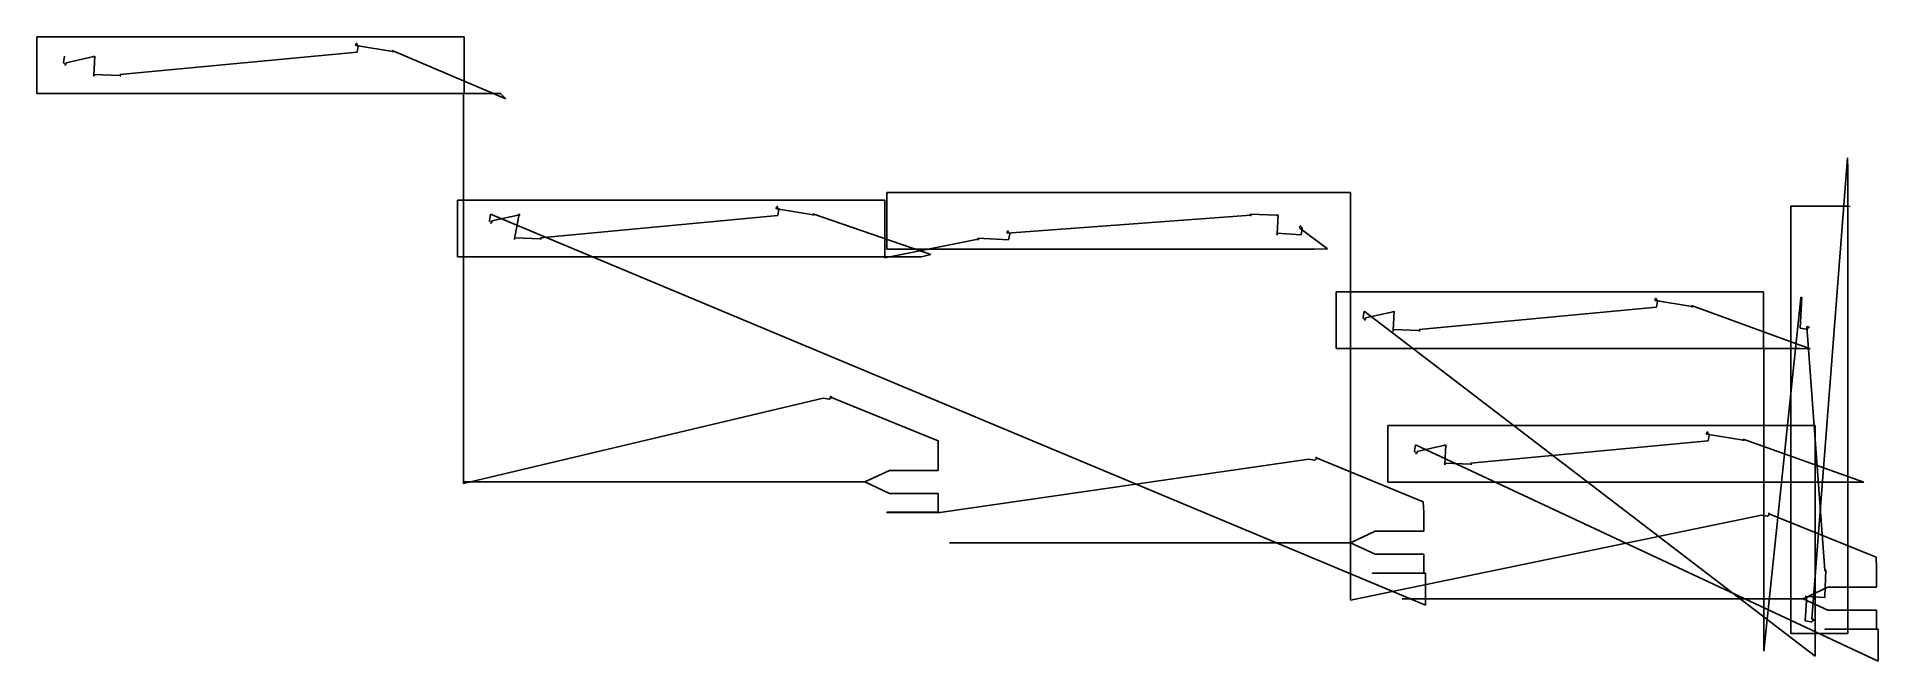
# Model space of a CAD drawing. Header units: metres. Extents: x -65 to 8759, y -828 to 2164.
import ezdxf

# ---------------------------------------------------------------- set-up
doc = ezdxf.new("R2010")
doc.units = ezdxf.units.M

msp = doc.modelspace()

# ---------------------------------------------------------------- linework, layer by layer
at = {"layer": '1'}
for p, q in [((-64.8138, 1891.9846), (-64.8138, 2163.5846)), ((-64.8138, 2163.5846), (1982.6862, 2163.5846)), ((1463.2598, 2122.2506), (1640.4338, 2092.7836)), ((1470.4314, 2125.2812), (1470.4314, 2125.2795)), ((1470.4338, 2090.2836), (1475.3638, 2119.4506)), ((1470.4362, 2125.2795), (1470.4362, 2125.2812)), ((1982.6862, 2163.5846), (1982.6862, 2023.1846)), ((68.428, 2071.283), (63.498, 2042.117)), ((68.4256, 2036.2881), (68.4256, 2036.2864)), ((68.4304, 2036.2864), (68.4304, 2036.2881)), ((75.602, 2039.317), (208.429, 2068.784)), ((208.429, 2068.784), (205.048, 2068.782)), ((213.348, 2070.8616), (208.429, 1977.7816)), ((332.3538, 1982.7026), (1470.4338, 2090.2836)), ((1638.3562, 2097.7036), (2182.4342, 1867.2356)), ((1640.4338, 2092.7836), (1640.4358, 2089.4036)), ((206.3514, 1982.7016), (334.4314, 1977.7826)), ((208.429, 1977.7816), (208.431, 1974.4016)), ((334.4314, 1977.7826), (334.4334, 1974.4026)), ((1982.6862, 2023.1846), (1982.7037, 2023.1846)), ((1982.7037, 2023.1846), (1982.7037, 1891.9846)), ((2157.6862, 1891.9846), (-64.8138, 1891.9846)), ((1982.7037, 1891.9846), (1979.1677, 1888.4486)), ((1979.1677, 1888.4486), (1979.1677, 24.0006)), ((2182.4342, 1867.2356), (2157.6862, 1891.9846)), ((8441.4945, -627.2952), (8612.1765, 1584.4268)), ((8612.1765, 1584.4268), (8612.8275, 1526.7818)), ((8612.8275, 1526.7818), (8612.8275, -695.7182)), ((4007.9575, 1287.0216), (4007.9575, 1418.2216)), ((4007.9575, 1418.2216), (6230.4575, 1418.2216)), ((6230.4575, 1418.2216), (6230.4575, 1146.6216)), ((1951.3363, 1109.967), (1951.3363, 1381.567)), ((1951.3363, 1381.567), (3998.8363, 1381.567)), ((3479.4099, 1340.234), (3656.5839, 1310.767)), ((3486.5815, 1343.2646), (3486.5815, 1343.2629)), ((3486.5839, 1308.268), (3491.5139, 1337.434)), ((3486.5863, 1343.2629), (3486.5863, 1343.2646)), ((3998.8363, 1381.567), (3998.8363, 1241.167)), ((8341.2275, -695.7182), (8341.2275, 1351.7818)), ((8341.2275, 1351.7818), (8481.6275, 1351.7818)), ((8481.6275, 1351.7818), (8481.6275, 1351.7993)), ((8481.6275, 1351.7993), (8612.8275, 1351.7993)), ((8612.8275, 1351.7993), (8625.4535, 1350.3803)), ((2108.5767, 1313.268), (2103.6457, 1284.101)), ((2108.5733, 1278.2721), (2108.5733, 1278.2704)), ((6590.1447, -559.941), (2108.5767, 1313.268)), ((2108.5781, 1278.2704), (2108.5781, 1278.2721)), ((2115.7497, 1281.301), (2248.5767, 1310.768)), ((2246.4991, 1315.687), (2224.5791, 1195.768)), ((2248.5767, 1310.768), (2248.5787, 1307.387)), ((2348.5039, 1200.687), (3486.5839, 1308.268)), ((3654.5063, 1315.686), (4218.6473, 1120.178)), ((3656.5839, 1310.767), (3656.5859, 1307.386)), ((3998.8363, 1241.167), (3998.8538, 1241.167)), ((3998.8538, 1241.167), (3998.8538, 1109.967)), ((4007.975, 1287.0216), (4007.9575, 1287.0216)), ((4007.975, 1146.6216), (4007.975, 1287.0216)), ((4585.0472, 1222.889), (5752.2202, 1308.422)), ((5750.1426, 1313.342), (5878.2226, 1308.423)), ((5752.2202, 1308.422), (5752.2222, 1305.042)), ((5878.2226, 1308.423), (5874.8426, 1308.421)), ((5883.1426, 1310.5006), (5878.2236, 1217.4206)), ((5987.052, 1246.8886), (6119.949, 1148.0216)), ((5994.2236, 1249.9192), (5994.2236, 1249.9175)), ((5994.226, 1214.9216), (5999.156, 1244.0886)), ((5994.2284, 1249.9175), (5994.2284, 1249.9192)), ((2222.5015, 1200.687), (2350.5815, 1195.768)), ((2224.5791, 1195.768), (2224.5811, 1192.387)), ((2350.5815, 1195.768), (2350.5835, 1192.387)), ((3999.0128, 1104.846), (4446.2188, 1193.421)), ((4444.1412, 1198.341), (4592.2212, 1190.922)), ((4446.2188, 1193.421), (4446.2208, 1190.041)), ((4592.2188, 1225.9196), (4592.2188, 1225.9179)), ((4592.2212, 1190.922), (4597.1512, 1220.089)), ((4592.2236, 1225.9179), (4592.2236, 1225.9196)), ((5876.146, 1222.3406), (5994.226, 1214.9216)), ((5878.2236, 1217.4206), (5878.2256, 1214.0406)), ((6119.949, 1148.0216), (6055.475, 1146.6216)), ((4173.8363, 1109.967), (1951.3363, 1109.967)), ((3998.8538, 1109.967), (3999.0128, 1104.846)), ((6055.475, 1146.6216), (4007.975, 1146.6216)), ((4218.6473, 1120.178), (4173.8363, 1109.967)), ((6230.4575, 1146.6216), (6230.5495, 1139.6166)), ((6230.5495, 1139.6166), (6230.5495, -535.9414)), ((6162.0374, 669.91), (6162.0374, 941.51)), ((6162.0374, 941.51), (8209.5374, 941.51)), ((7690.113, 900.177), (7867.286, 870.71)), ((7697.2846, 903.2076), (7697.2846, 903.2059)), ((7697.287, 868.21), (7702.217, 897.377)), ((7697.2894, 903.2059), (7697.2894, 903.2076)), ((8209.5374, 941.51), (8209.5374, 801.11)), ((8210.9499, -779.916), (8388.0269, 913.537)), ((8388.0269, 913.537), (8384.6469, 913.535)), ((8392.9469, 915.6146), (8385.5279, 767.5356)), ((6295.2832, 849.2124), (6290.3532, 820.0454)), ((6295.2808, 814.2165), (6295.2808, 814.2148)), ((8457.4062, -803.9136), (6295.2832, 849.2124)), ((6295.2856, 814.2148), (6295.2856, 814.2165)), ((6302.4572, 817.2454), (6435.2832, 846.7124)), ((6435.2832, 846.7124), (6431.9032, 846.7104)), ((6440.2032, 848.79), (6435.2842, 755.71)), ((6559.208, 760.629), (7697.287, 868.21)), ((7865.2084, 875.629), (8432.6394, 669.318)), ((7867.286, 870.71), (7867.288, 867.329)), ((8209.5374, 801.11), (8209.5549, 801.11)), ((8209.5549, 801.11), (8209.5549, 669.91)), ((6433.2066, 760.629), (6561.2856, 755.71)), ((6435.2842, 755.71), (6435.2862, 752.329)), ((6561.2856, 755.71), (6561.2876, 752.329)), ((8385.5279, 767.5356), (8414.6949, 762.6046)), ((8417.4949, 774.7086), (8503.0279, -392.4644)), ((8420.5255, 767.537), (8420.5238, 767.537)), ((8420.5238, 767.5322), (8420.5255, 767.5322)), ((8384.5374, 669.91), (6162.0374, 669.91)), ((8209.5549, 669.91), (8210.9499, 663.273)), ((8210.9499, 663.273), (8210.9499, -779.916)), ((8432.6394, 669.318), (8384.5374, 669.91)), ((1979.1677, 24.0006), (3703.5367, 432.1846)), ((3703.5367, 432.1846), (3732.7037, 427.2546)), ((3735.5037, 439.3586), (4255.0667, 228.2236)), ((3738.3922, 432.2046), (3738.3922, 432.1646)), ((3738.5317, 432.2096), (3738.3972, 432.2096)), ((3738.3972, 432.1596), (3738.5317, 432.1596)), ((3738.5367, 432.1846), (3738.5367, 432.2046)), ((3738.5367, 432.1646), (3738.5367, 432.1846)), ((6409.0157, 29.6804), (6409.0157, 301.2804)), ((6409.0157, 301.2804), (8456.5157, 301.2804)), ((8456.5157, 301.2804), (8456.5157, 160.8804)), ((4255.0667, 228.2236), (4254.7867, 177.1846)), ((4254.7867, 177.1846), (4254.7867, 86.3846)), ((6542.2615, 208.9828), (6537.3315, 179.8158)), ((8759.0085, -827.9122), (6542.2615, 208.9828)), ((6549.4355, 177.0158), (6682.2615, 206.4828)), ((6682.2615, 206.4828), (6678.8815, 206.4808)), ((6687.1815, 208.5604), (6682.2625, 115.4814)), ((6806.1863, 120.4004), (7944.2653, 227.9814)), ((7937.0913, 259.9474), (8114.2643, 230.4804)), ((7944.2629, 262.978), (7944.2629, 262.9763)), ((7944.2653, 227.9814), (7949.1953, 257.1474)), ((7944.2677, 262.9763), (7944.2677, 262.978)), ((8112.1867, 235.3994), (8689.6997, 29.0264)), ((8114.2643, 230.4804), (8114.2663, 227.0994)), ((4261.7507, -115.3772), (6030.1507, 140.2138)), ((6030.1507, 140.2138), (6059.3177, 135.2838)), ((6062.1177, 147.3878), (6579.3467, -64.8612)), ((6065.0062, 140.2338), (6065.0062, 140.1938)), ((6065.1457, 140.2388), (6065.0112, 140.2388)), ((6065.0112, 140.1888), (6065.1457, 140.1888)), ((6065.1507, 140.2138), (6065.1507, 140.2338)), ((6065.1507, 140.1938), (6065.1507, 140.2138)), ((6542.2591, 173.9869), (6542.2591, 173.9852)), ((6542.2639, 173.9852), (6542.2639, 173.9869)), ((6680.1849, 120.4004), (6808.2639, 115.4814)), ((6682.2625, 115.4814), (6682.2645, 112.1004)), ((6808.2639, 115.4814), (6808.2659, 112.1004)), ((8456.5157, 160.8804), (8456.5332, 160.8804)), ((8456.5332, 160.8804), (8456.5332, 29.6804)), ((1982.2867, 31.1846), (1982.2867, 31.2648)), ((1982.2867, 31.2648), (3903.2847, 31.2648)), ((3903.2847, 31.1846), (1982.2867, 31.1846)), ((4021.7137, 86.3846), (3903.2847, 31.1846)), ((3903.2847, 31.2648), (4021.7137, -23.9352)), ((4254.7867, 86.3846), (4021.7137, 86.3846)), ((8631.5157, 29.6804), (6409.0157, 29.6804)), ((8456.5332, 29.6804), (8457.4062, 22.5544)), ((8457.4062, 22.5544), (8457.4062, -803.9136)), ((8689.6997, 29.0264), (8631.5157, 29.6804)), ((4021.7137, -23.9352), (4254.7867, -23.9352)), ((4254.7867, -23.9352), (4254.7867, -114.7352)), ((6579.3467, -64.8612), (6581.4007, -114.7862)), ((4008.5317, -114.7402), (4008.5317, -114.7812)), ((4254.7867, -114.7352), (4008.5367, -114.7352)), ((4008.5367, -114.7862), (4254.7867, -114.7862)), ((4254.7867, -114.7862), (4261.7507, -115.3772)), ((6230.5495, -535.9414), (8199.2015, -127.7574)), ((6581.4007, -114.7862), (6581.4007, -205.5862)), ((8199.2015, -127.7574), (8228.3675, -132.6874)), ((8231.1675, -120.5834), (8748.8645, -329.5194)), ((8234.056, -127.7374), (8234.056, -127.7774)), ((8234.1955, -127.7324), (8234.061, -127.7324)), ((8234.061, -127.7824), (8234.1955, -127.7824)), ((8234.2005, -127.7574), (8234.2005, -127.7374)), ((8234.2005, -127.7774), (8234.2005, -127.7574)), ((4308.9007, -260.7862), (4308.9007, -260.706)), ((4308.9007, -260.706), (6229.8987, -260.706)), ((6229.8987, -260.7862), (4308.9007, -260.7862)), ((6348.3277, -205.5862), (6229.8987, -260.7862)), ((6229.8987, -260.706), (6348.3277, -315.906)), ((6581.4007, -205.5862), (6348.3277, -205.5862)), ((6348.3277, -315.906), (6581.4007, -315.906)), ((6581.4007, -315.906), (6581.4007, -406.706)), ((8748.8645, -329.5194), (8750.4505, -382.7574)), ((6335.1457, -406.711), (6335.1457, -406.752)), ((6581.4007, -406.706), (6335.1507, -406.706)), ((6335.1507, -406.757), (6581.4007, -406.757)), ((6581.4007, -406.757), (6590.1447, -406.934)), ((6590.1447, -406.934), (6590.1447, -559.941)), ((8503.0279, -392.4644), (8499.6479, -392.4664)), ((8507.9479, -390.3868), (8503.0289, -518.4658)), ((8750.4505, -382.7574), (8750.4505, -473.5574)), ((6477.9505, -528.7574), (6477.9505, -528.6772)), ((6477.9505, -528.6772), (8398.9485, -528.6772)), ((8398.9485, -528.7574), (6477.9505, -528.7574)), ((8517.3775, -473.5574), (8398.9485, -528.7574)), ((8398.9485, -528.6772), (8517.3775, -583.8772)), ((8412.0265, -518.4668), (8408.6465, -518.4688)), ((8416.9465, -516.3892), (8409.5275, -634.4682)), ((8505.1065, -523.3858), (8412.0265, -518.4668)), ((8503.0289, -518.4658), (8503.0269, -515.0858)), ((8750.4505, -473.5574), (8517.3775, -473.5574)), ((8517.3775, -583.8772), (8750.4505, -583.8772)), ((8750.4505, -583.8772), (8750.4505, -674.6772)), ((8612.8275, -695.7182), (8341.2275, -695.7182)), ((8409.5275, -634.4682), (8438.6945, -639.3992)), ((8444.5251, -634.4668), (8444.5234, -634.4668)), ((8444.5234, -634.4716), (8444.5251, -634.4716)), ((8504.1955, -674.6822), (8504.1955, -674.7232)), ((8750.4505, -674.6772), (8504.2005, -674.6772)), ((8504.2005, -674.7282), (8750.4505, -674.7282)), ((8750.4505, -674.7282), (8759.0085, -675.0042)), ((8759.0085, -675.0042), (8759.0085, -827.9122))]:
    msp.add_line(p, q, dxfattribs=at)
for centre, radius, start, end in [((1470.4338, 2125.2826), 7.7884, 90, 202.9107), ((1470.4338, 2125.2812), 0.0024, 90, 180), ((1470.4338, 2125.2795), 0.0024, 180, 0), ((1470.4338, 2120.2836), 5, 350.4096, 90), ((1470.4338, 2125.2812), 0.0024, 0, 90), ((68.428, 2041.284), 5, 170.4096, 270), ((68.428, 2036.2881), 0.0024, 0, 180), ((68.428, 2036.2864), 0.0024, 180, 270), ((68.428, 2036.285), 7.7884, 270, 22.9107), ((68.428, 2036.2864), 0.0024, 270, 0), ((208.429, 2068.211), 0.5706, 170.4141, 90), ((208.429, 2068.784), 0.0024, 90, 270), ((208.429, 2075.6386), 6.8568, 270, 315.839), ((208.429, 2068.784), 0.0024, 270, 90), ((1633.5792, 2092.7846), 6.8568, 0, 45.839), ((1640.4338, 2092.7846), 0.0024, 0, 180), ((1640.4338, 2092.7846), 0.0024, 180, 0), ((1641.0068, 2092.7846), 0.5706, 260.4141, 180), ((201.5744, 1977.7826), 6.8568, 0, 45.839), ((208.429, 1977.7826), 0.0024, 0, 180), ((208.429, 1977.7826), 0.0024, 180, 0), ((209.002, 1977.7826), 0.5706, 260.4141, 180), ((327.5768, 1977.7836), 6.8568, 0, 45.839), ((334.4314, 1977.7836), 0.0024, 0, 180), ((334.4314, 1977.7836), 0.0024, 180, 0), ((335.0044, 1977.7836), 0.5706, 260.4141, 180), ((3486.5839, 1343.266), 7.7884, 90, 202.9107), ((3486.5839, 1343.2646), 0.0024, 90, 180), ((3486.5839, 1343.2629), 0.0024, 180, 0), ((3486.5839, 1338.267), 5, 350.4096, 90), ((3486.5839, 1343.2646), 0.0024, 0, 90), ((2108.5757, 1283.268), 5, 170.4096, 270), ((2108.5757, 1278.2721), 0.0024, 0, 180), ((2108.5757, 1278.2704), 0.0024, 180, 270), ((2108.5757, 1278.269), 7.7884, 270, 22.9107), ((2108.5757, 1278.2704), 0.0024, 270, 0), ((2241.7221, 1310.768), 6.8568, 0, 45.839), ((2248.5767, 1310.768), 0.0024, 0, 180), ((2248.5767, 1310.768), 0.0024, 180, 0), ((2249.1497, 1310.768), 0.5706, 260.4141, 180), ((3649.7293, 1310.767), 6.8568, 0, 45.839), ((3656.5839, 1310.767), 0.0024, 0, 180), ((3656.5839, 1310.767), 0.0024, 180, 0), ((3657.1569, 1310.767), 0.5706, 260.4141, 180), ((5745.3656, 1308.423), 6.8568, 0, 45.839), ((5752.2202, 1308.423), 0.0024, 0, 180), ((5752.2202, 1308.423), 0.0024, 180, 0), ((5752.7932, 1308.423), 0.5706, 260.4141, 180), ((5878.2236, 1307.85), 0.5706, 170.4141, 90), ((5878.2236, 1308.423), 0.0024, 90, 270), ((5878.2236, 1315.2776), 6.8568, 270, 315.839), ((5878.2236, 1308.423), 0.0024, 270, 90), ((5994.226, 1249.9206), 7.7884, 90, 202.9107), ((5994.226, 1249.9192), 0.0024, 90, 180), ((5994.226, 1249.9175), 0.0024, 180, 0), ((5994.226, 1244.9216), 5, 350.4096, 90), ((5994.226, 1249.9192), 0.0024, 0, 90), ((2217.7245, 1195.768), 6.8568, 0, 45.839), ((2224.5791, 1195.768), 0.0024, 0, 180), ((2224.5791, 1195.768), 0.0024, 180, 0), ((2225.1521, 1195.768), 0.5706, 260.4141, 180), ((2343.7269, 1195.768), 6.8568, 0, 45.839), ((2350.5815, 1195.768), 0.0024, 0, 180), ((2350.5815, 1195.768), 0.0024, 180, 0), ((2351.1545, 1195.768), 0.5706, 260.4141, 180), ((4439.3642, 1193.422), 6.8568, 0, 45.839), ((4446.2188, 1193.422), 0.0024, 0, 180), ((4446.2188, 1193.422), 0.0024, 180, 0), ((4446.7918, 1193.422), 0.5706, 260.4141, 180), ((4592.2212, 1225.921), 7.7884, 90, 202.9107), ((4592.2212, 1225.9196), 0.0024, 90, 180), ((4592.2212, 1225.9179), 0.0024, 180, 0), ((4592.2212, 1220.922), 5, 350.4096, 90), ((4592.2212, 1225.9196), 0.0024, 0, 90), ((5871.369, 1217.4216), 6.8568, 0, 45.839), ((5878.2236, 1217.4216), 0.0024, 0, 180), ((5878.2236, 1217.4216), 0.0024, 180, 0), ((5878.7966, 1217.4216), 0.5706, 260.4141, 180), ((7697.287, 903.209), 7.7884, 90, 202.9107), ((7697.287, 903.2076), 0.0024, 90, 180), ((7697.287, 903.2059), 0.0024, 180, 0), ((7697.287, 898.21), 5, 350.4096, 90), ((7697.287, 903.2076), 0.0024, 0, 90), ((8388.0279, 912.964), 0.5706, 170.4141, 90), ((8388.0279, 913.537), 0.0024, 90, 270), ((8388.0279, 920.3916), 6.8568, 270, 315.839), ((8388.0279, 913.537), 0.0024, 270, 90), ((6295.2832, 819.2124), 5, 170.4096, 270), ((6295.2832, 814.2165), 0.0024, 0, 180), ((6295.2832, 814.2148), 0.0024, 180, 270), ((6295.2832, 814.2134), 7.7884, 270, 22.9107), ((6295.2832, 814.2148), 0.0024, 270, 0), ((6435.2842, 846.1394), 0.5706, 170.4141, 90), ((6435.2842, 846.7124), 0.0024, 90, 270), ((6435.2842, 853.567), 6.8568, 270, 315.839), ((6435.2842, 846.7124), 0.0024, 270, 90), ((7860.4314, 870.71), 6.8568, 0, 45.839), ((7867.286, 870.71), 0.0024, 0, 180), ((7867.286, 870.71), 0.0024, 180, 0), ((7867.859, 870.71), 0.5706, 260.4141, 180), ((6428.4296, 755.71), 6.8568, 0, 45.839), ((6435.2842, 755.71), 0.0024, 0, 180), ((6435.2842, 755.71), 0.0024, 180, 0), ((6435.8572, 755.71), 0.5706, 260.4141, 180), ((6554.431, 755.71), 6.8568, 0, 45.839), ((6561.2856, 755.71), 0.0024, 0, 180), ((6561.2856, 755.71), 0.0024, 180, 0), ((6561.8586, 755.71), 0.5706, 260.4141, 180), ((8415.5279, 767.5346), 5, 260.4096, 0), ((8420.5269, 767.5346), 7.7884, 0, 112.9107), ((8420.5238, 767.5346), 0.0024, 90, 270), ((8420.5255, 767.5346), 0.0024, 0, 90), ((8420.5255, 767.5346), 0.0024, 270, 0), ((3733.5367, 432.1846), 5, 260.4096, 0), ((3738.5357, 432.1846), 7.7884, 0, 112.9107), ((3738.3972, 432.2046), 0.005, 90, 180), ((3738.3972, 432.1646), 0.005, 180, 270), ((3738.5317, 432.2046), 0.005, 0, 90), ((3738.5317, 432.1646), 0.005, 270, 0), ((7944.2653, 262.9794), 7.7884, 90, 202.9107), ((6542.2615, 178.9828), 5, 170.4096, 270), ((6542.2615, 173.9838), 7.7884, 270, 22.9107), ((6682.2625, 205.9098), 0.5706, 170.4141, 90), ((6682.2625, 206.4828), 0.0024, 90, 270), ((6682.2625, 213.3374), 6.8568, 270, 315.839), ((6682.2625, 206.4828), 0.0024, 270, 90), ((7944.2653, 262.978), 0.0024, 90, 180), ((7944.2653, 262.9763), 0.0024, 180, 0), ((7944.2653, 257.9804), 5, 350.4096, 90), ((7944.2653, 262.978), 0.0024, 0, 90), ((8107.4097, 230.4804), 6.8568, 0, 45.839), ((8114.2643, 230.4804), 0.0024, 0, 180), ((8114.2643, 230.4804), 0.0024, 180, 0), ((8114.8373, 230.4804), 0.5706, 260.4141, 180), ((6060.1507, 140.2138), 5, 260.4096, 0), ((6065.1497, 140.2138), 7.7884, 0, 112.9107), ((6065.0112, 140.2338), 0.005, 90, 180), ((6065.0112, 140.1938), 0.005, 180, 270), ((6065.1457, 140.2338), 0.005, 0, 90), ((6065.1457, 140.1938), 0.005, 270, 0), ((6542.2615, 173.9869), 0.0024, 0, 180), ((6542.2615, 173.9852), 0.0024, 180, 270), ((6542.2615, 173.9852), 0.0024, 270, 0), ((6675.4079, 115.4814), 6.8568, 0, 45.839), ((6682.2625, 115.4814), 0.0024, 0, 180), ((6682.2625, 115.4814), 0.0024, 180, 0), ((6682.8355, 115.4814), 0.5706, 260.4141, 180), ((6801.4093, 115.4814), 6.8568, 0, 45.839), ((6808.2639, 115.4814), 0.0024, 0, 180), ((6808.2639, 115.4814), 0.0024, 180, 0), ((6808.8369, 115.4814), 0.5706, 260.4141, 180), ((4008.5367, -114.7402), 0.005, 90, 180), ((4008.5367, -114.7812), 0.005, 180, 270), ((8229.2005, -127.7574), 5, 260.4096, 0), ((8234.1995, -127.7574), 7.7884, 0, 112.9107), ((8234.061, -127.7374), 0.005, 90, 180), ((8234.061, -127.7774), 0.005, 180, 270), ((8234.1955, -127.7374), 0.005, 0, 90), ((8234.1955, -127.7774), 0.005, 270, 0), ((6335.1507, -406.711), 0.005, 90, 180), ((6335.1507, -406.752), 0.005, 180, 270), ((8503.0289, -393.0374), 0.5706, 170.4141, 90), ((8503.0289, -392.4644), 0.0024, 90, 270), ((8503.0289, -385.6098), 6.8568, 270, 315.839), ((8503.0289, -392.4644), 0.0024, 270, 90), ((8412.0275, -519.0398), 0.5706, 170.4141, 90), ((8412.0275, -518.4668), 0.0024, 90, 270), ((8412.0275, -511.6122), 6.8568, 270, 315.839), ((8412.0275, -518.4668), 0.0024, 270, 90), ((8502.4559, -518.4668), 0.5706, 80.4141, 0), ((8503.0289, -518.4668), 0.0024, 0, 180), ((8503.0289, -518.4668), 0.0024, 180, 0), ((8509.8835, -518.4668), 6.8568, 180, 225.839), ((8439.5275, -634.4692), 5, 260.4096, 0), ((8444.5265, -634.4692), 7.7884, 0, 112.9107), ((8444.5234, -634.4692), 0.0024, 90, 270), ((8444.5251, -634.4692), 0.0024, 0, 90), ((8444.5251, -634.4692), 0.0024, 270, 0), ((8504.2005, -674.6822), 0.005, 90, 180), ((8504.2005, -674.7232), 0.005, 180, 270)]:
    msp.add_arc(centre, radius, start, end, dxfattribs=at)

doc.saveas('drawing.dxf')
